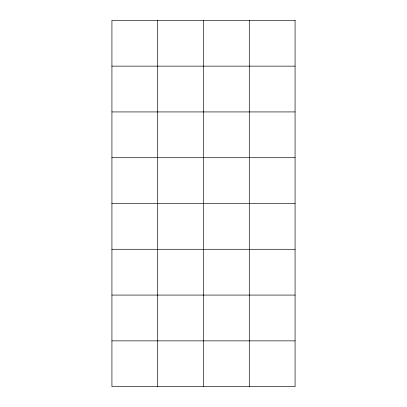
<?xml version="1.0" encoding="UTF-8"?>
<svg xmlns="http://www.w3.org/2000/svg" width="407" height="407" viewBox="0 0 407 407"><rect width="100%" height="100%" fill="white"/><g stroke="black" fill="none" stroke-linecap="round" stroke-linejoin="round"><path stroke-width="0.61" d="M111.925 66.138L295.075 66.138M111.925 111.925L295.075 111.925M111.925 157.713L295.075 157.713M111.925 203.5L295.075 203.5M111.925 249.288L295.075 249.288M111.925 295.075L295.075 295.075M111.925 340.863L295.075 340.863M249.288 20.35L249.288 386.65M203.5 20.35L203.5 386.65M157.713 20.35L157.713 386.65M295.075 20.35L111.925 20.35L111.925 386.65L295.075 386.65L295.075 20.35"/></g></svg>
